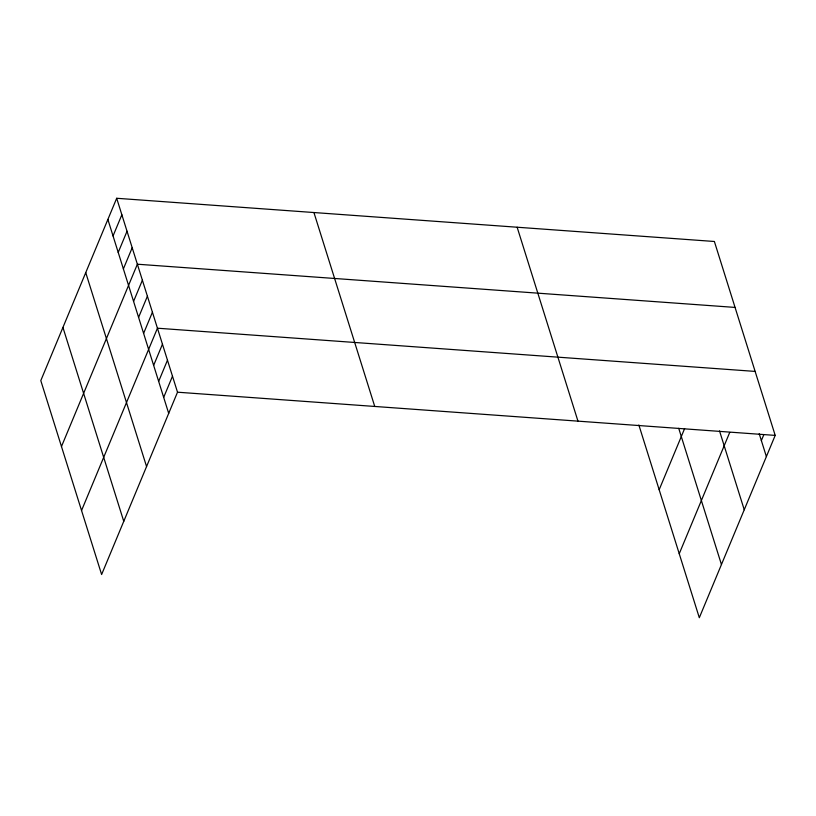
<?xml version="1.0" encoding="UTF-8"?>
<svg xmlns="http://www.w3.org/2000/svg" width="816" height="816" viewBox="0 0 816 816"><rect width="100%" height="100%" fill="white"/><g stroke="black" fill="none" stroke-linecap="round" stroke-linejoin="round"><path stroke-width="1.22" d="M116.688 198.278L40.8 380.603L101.623 574.515L177.511 392.2L116.688 198.278L714.377 241.485L775.2 435.397L699.312 617.722L638.857 424.983M113.047 235.946L121.859 214.761M118.218 252.43L127.031 231.244M123.379 268.913L132.202 247.727M61.475 446.536L137.374 264.211L735.053 307.418M133.569 301.4L142.392 280.214M138.587 317.393L147.41 296.208M143.606 333.387L152.429 312.202M81.549 510.52L157.447 328.205L755.126 371.413M153.643 365.384L162.466 344.199M158.661 381.388L167.474 360.203M163.679 397.382L172.492 376.196M659.165 489.733L684.624 428.573M679.238 553.727L729.708 432.47M761.359 440.589L763.817 434.704M177.511 392.2L775.2 435.397M759.217 433.735L766.377 456.583M719.518 430.909L744.243 509.755M678.718 428.318L721.446 564.539M517.14 227.225L577.963 421.138M313.925 212.537L374.748 406.45M107.875 219.463L168.698 413.386M85.741 272.636L146.564 466.558M62.934 327.43L123.757 521.342"/></g></svg>
